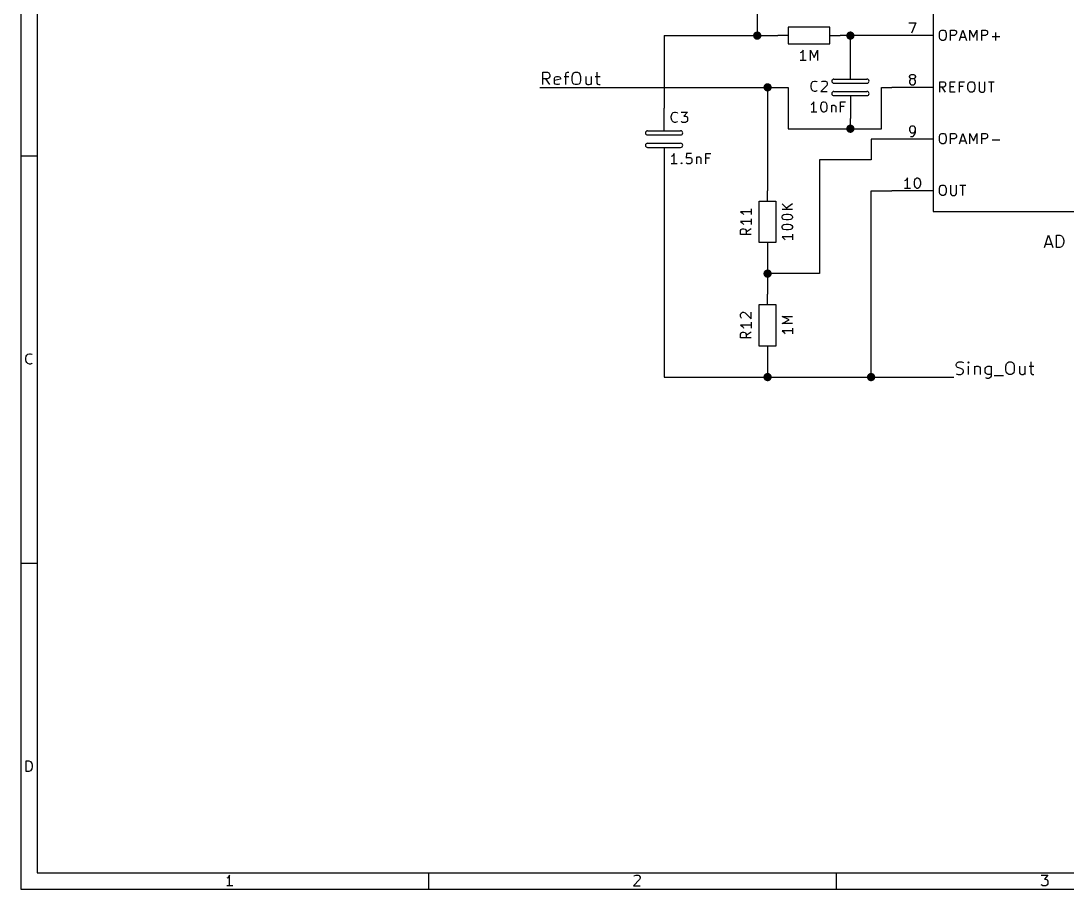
# Model space of a CAD drawing. Extents: x 10 to 287, y -200 to -10.
# Drawn here: x 10 to 138.3, y -200 to -93.4 of the extents above; entities that cross this region are included whole.
import ezdxf

# ---------------------------------------------------------------- set-up
doc = ezdxf.new("R2010")
doc.units = 0
doc.header["$MEASUREMENT"] = 0

msp = doc.modelspace()

# ---------------------------------------------------------------- linework, layer by layer
at = {"layer": 'Cyan 2'}
for p, q in [((122.682, -94.9706), (122.733, -94.742)), ((122.733, -94.742), (122.86, -94.615)), ((122.86, -94.615), (122.961, -94.5642)), ((122.961, -94.5642), (123.215, -94.5642)), ((123.215, -94.5642), (123.342, -94.615)), ((123.342, -94.615), (123.444, -94.742)), ((123.444, -94.742), (123.52, -94.9706)), ((124.054, -95.8342), (124.054, -94.5642)), ((124.054, -94.5642), (124.536, -94.5642)), ((124.536, -94.5642), (124.663, -94.615)), ((124.663, -94.615), (124.714, -94.6658)), ((124.714, -94.6658), (124.765, -94.7928)), ((124.765, -94.7928), (124.765, -94.9706)), ((125.146, -95.8342), (125.552, -94.5642)), ((125.552, -94.5642), (125.984, -95.8342)), ((126.416, -95.8342), (126.416, -94.5642)), ((126.416, -94.5642), (126.848, -95.4532)), ((126.848, -95.4532), (127.254, -94.5642)), ((127.254, -94.5642), (127.254, -95.8342)), ((127.864, -95.8342), (127.864, -94.5642)), ((127.864, -94.5642), (128.346, -94.5642)), ((128.346, -94.5642), (128.473, -94.615)), ((128.473, -94.615), (128.524, -94.6658)), ((128.524, -94.6658), (128.575, -94.7928)), ((128.575, -94.7928), (128.575, -94.9706)), ((129.616, -95.8342), (129.616, -94.869)), ((122.682, -95.4024), (122.682, -94.9706)), ((122.733, -95.631), (122.682, -95.4024)), ((122.86, -95.758), (122.733, -95.631)), ((122.961, -95.8342), (122.86, -95.758)), ((123.215, -95.8342), (122.961, -95.8342)), ((123.342, -95.758), (123.215, -95.8342)), ((123.444, -95.631), (123.342, -95.758)), ((123.52, -95.4024), (123.444, -95.631)), ((123.52, -94.9706), (123.52, -95.4024)), ((124.536, -95.2246), (124.054, -95.2246)), ((124.663, -95.1484), (124.536, -95.2246)), ((124.714, -95.0976), (124.663, -95.1484)), ((124.765, -94.9706), (124.714, -95.0976)), ((125.273, -95.4532), (125.857, -95.4532)), ((128.346, -95.2246), (127.864, -95.2246)), ((128.473, -95.1484), (128.346, -95.2246)), ((128.524, -95.0976), (128.473, -95.1484)), ((128.575, -94.9706), (128.524, -95.0976)), ((129.134, -95.3516), (130.099, -95.3516)), ((105.715, -97.3328), (105.613, -97.3836)), ((105.842, -97.2058), (105.715, -97.3328)), ((105.969, -97.028), (105.842, -97.2058)), ((105.969, -98.298), (105.969, -97.028)), ((106.883, -98.298), (106.883, -97.028)), ((106.883, -97.028), (107.315, -97.917)), ((107.315, -97.917), (107.721, -97.028)), ((107.721, -97.028), (107.721, -98.298)), ((106.324, -98.298), (105.613, -98.298)), ((106.934, -101.371), (106.985, -101.143)), ((106.934, -101.549), (106.934, -101.371)), ((106.985, -101.143), (107.036, -101.016)), ((107.036, -101.016), (107.163, -100.889)), ((107.163, -100.889), (107.34, -100.838)), ((107.34, -100.838), (107.467, -100.838)), ((107.467, -100.838), (107.645, -100.889)), ((107.645, -100.889), (107.696, -100.94)), ((108.864, -101.371), (108.128, -102.108)), ((108.204, -100.94), (108.255, -100.889)), ((108.255, -100.889), (108.382, -100.838)), ((108.382, -100.838), (108.687, -100.838)), ((108.687, -100.838), (108.788, -100.889)), ((108.788, -100.889), (108.864, -100.94)), ((108.864, -100.94), (108.915, -101.067)), ((108.915, -101.194), (108.864, -101.371)), ((108.915, -101.067), (108.915, -101.194)), ((122.733, -102.184), (122.733, -100.914)), ((122.733, -100.914), (123.215, -100.914)), ((123.215, -100.914), (123.342, -100.965)), ((123.342, -100.965), (123.393, -101.016)), ((123.393, -101.016), (123.444, -101.143)), ((123.444, -101.321), (123.393, -101.448)), ((123.444, -101.143), (123.444, -101.321)), ((124.003, -102.184), (124.003, -100.914)), ((124.003, -100.914), (124.612, -100.914)), ((125.146, -102.184), (125.146, -100.914)), ((125.146, -100.914), (125.755, -100.914)), ((126.187, -101.321), (126.238, -101.092)), ((126.187, -101.752), (126.187, -101.321)), ((126.238, -101.092), (126.365, -100.965)), ((126.365, -100.965), (126.467, -100.914)), ((126.467, -100.914), (126.721, -100.914)), ((126.721, -100.914), (126.848, -100.965)), ((126.848, -100.965), (126.949, -101.092)), ((126.949, -101.092), (127.025, -101.321)), ((127.025, -101.321), (127.025, -101.752)), ((127.559, -100.914), (127.559, -101.93)), ((128.27, -101.93), (128.27, -100.914)), ((128.702, -100.914), (129.413, -100.914)), ((129.057, -102.184), (129.057, -100.914)), ((106.985, -101.803), (106.934, -101.549)), ((107.036, -101.905), (106.985, -101.803)), ((107.163, -102.032), (107.036, -101.905)), ((107.34, -102.108), (107.163, -102.032)), ((107.467, -102.108), (107.34, -102.108)), ((107.645, -102.032), (107.467, -102.108)), ((107.696, -101.981), (107.645, -102.032)), ((108.128, -102.108), (108.915, -102.108)), ((123.215, -101.575), (122.733, -101.575)), ((123.444, -102.184), (123.038, -101.575)), ((123.342, -101.498), (123.215, -101.575)), ((123.393, -101.448), (123.342, -101.498)), ((124.003, -101.498), (124.435, -101.498)), ((124.612, -102.184), (124.003, -102.184)), ((125.578, -101.498), (125.146, -101.498)), ((126.238, -101.981), (126.187, -101.752)), ((126.365, -102.108), (126.238, -101.981)), ((126.467, -102.184), (126.365, -102.108)), ((126.721, -102.184), (126.467, -102.184)), ((126.848, -102.108), (126.721, -102.184)), ((126.949, -101.981), (126.848, -102.108)), ((127.025, -101.752), (126.949, -101.981)), ((127.559, -101.93), (127.61, -102.057)), ((127.61, -102.057), (127.686, -102.108)), ((127.686, -102.108), (127.787, -102.184)), ((127.787, -102.184), (128.041, -102.184)), ((128.041, -102.184), (128.168, -102.108)), ((128.168, -102.108), (128.219, -102.057)), ((128.219, -102.057), (128.27, -101.93)), ((107.036, -103.683), (106.934, -103.734)), ((107.163, -103.556), (107.036, -103.683)), ((107.29, -103.378), (107.163, -103.556)), ((107.29, -104.648), (107.29, -103.378)), ((108.153, -103.861), (108.204, -103.607)), ((108.153, -104.165), (108.153, -103.861)), ((108.204, -103.607), (108.255, -103.48)), ((108.255, -103.48), (108.331, -103.429)), ((108.331, -103.429), (108.433, -103.378)), ((108.433, -103.378), (108.56, -103.378)), ((108.56, -103.378), (108.687, -103.429)), ((108.687, -103.429), (108.737, -103.48)), ((108.737, -103.48), (108.814, -103.607)), ((108.814, -103.607), (108.864, -103.861)), ((108.864, -103.861), (108.864, -104.165)), ((109.423, -103.784), (109.423, -104.648)), ((109.423, -103.911), (109.474, -103.861)), ((109.474, -103.861), (109.601, -103.784)), ((109.601, -103.784), (109.779, -103.784)), ((109.779, -103.784), (109.906, -103.861)), ((109.906, -103.861), (109.957, -103.962)), ((110.566, -104.648), (110.566, -103.378)), ((110.566, -103.378), (111.176, -103.378)), ((89.789, -105.181), (89.8398, -104.953)), ((89.789, -105.359), (89.789, -105.181)), ((89.8398, -104.953), (89.8906, -104.826)), ((89.8906, -104.826), (90.0176, -104.699)), ((90.0176, -104.699), (90.1954, -104.648)), ((90.1954, -104.648), (90.3224, -104.648)), ((90.3224, -104.648), (90.5002, -104.699)), ((90.5002, -104.699), (90.551, -104.75)), ((90.9828, -104.648), (91.7702, -104.648)), ((91.7702, -104.648), (91.3384, -105.131)), ((91.3384, -105.131), (91.5416, -105.131)), ((91.5416, -105.131), (91.6432, -105.181)), ((91.6432, -105.181), (91.7194, -105.232)), ((91.7194, -105.232), (91.7702, -105.359)), ((107.645, -104.648), (106.934, -104.648)), ((108.204, -104.394), (108.153, -104.165)), ((108.255, -104.521), (108.204, -104.394)), ((108.331, -104.572), (108.255, -104.521)), ((108.433, -104.648), (108.331, -104.572)), ((108.56, -104.648), (108.433, -104.648)), ((108.687, -104.572), (108.56, -104.648)), ((108.737, -104.521), (108.687, -104.572)), ((108.814, -104.394), (108.737, -104.521)), ((108.864, -104.165), (108.814, -104.394)), ((109.957, -103.962), (109.957, -104.648)), ((110.998, -103.962), (110.566, -103.962)), ((89.8398, -105.613), (89.789, -105.359)), ((89.8906, -105.715), (89.8398, -105.613)), ((90.0176, -105.842), (89.8906, -105.715)), ((90.1954, -105.918), (90.0176, -105.842)), ((90.3224, -105.918), (90.1954, -105.918)), ((90.5002, -105.842), (90.3224, -105.918)), ((90.551, -105.791), (90.5002, -105.842)), ((91.059, -105.842), (90.9828, -105.791)), ((91.1606, -105.918), (91.059, -105.842)), ((91.5416, -105.918), (91.1606, -105.918)), ((91.6432, -105.842), (91.5416, -105.918)), ((91.7194, -105.791), (91.6432, -105.842)), ((91.7702, -105.664), (91.7194, -105.791)), ((91.7702, -105.359), (91.7702, -105.664)), ((122.682, -107.671), (122.733, -107.442)), ((122.682, -108.102), (122.682, -107.671)), ((122.733, -107.442), (122.86, -107.315)), ((122.86, -107.315), (122.961, -107.264)), ((122.961, -107.264), (123.215, -107.264)), ((123.215, -107.264), (123.342, -107.315)), ((123.342, -107.315), (123.444, -107.442)), ((123.444, -107.442), (123.52, -107.671)), ((123.52, -107.671), (123.52, -108.102)), ((124.054, -108.534), (124.054, -107.264)), ((124.054, -107.264), (124.536, -107.264)), ((124.536, -107.264), (124.663, -107.315)), ((124.663, -107.315), (124.714, -107.366)), ((124.714, -107.798), (124.663, -107.848)), ((124.714, -107.366), (124.765, -107.493)), ((124.765, -107.671), (124.714, -107.798)), ((124.765, -107.493), (124.765, -107.671)), ((125.146, -108.534), (125.552, -107.264)), ((125.552, -107.264), (125.984, -108.534)), ((126.416, -108.534), (126.416, -107.264)), ((126.416, -107.264), (126.848, -108.153)), ((126.848, -108.153), (127.254, -107.264)), ((127.254, -107.264), (127.254, -108.534)), ((127.864, -108.534), (127.864, -107.264)), ((127.864, -107.264), (128.346, -107.264)), ((128.346, -107.264), (128.473, -107.315)), ((128.473, -107.315), (128.524, -107.366)), ((128.524, -107.798), (128.473, -107.848)), ((128.524, -107.366), (128.575, -107.493)), ((128.575, -107.671), (128.524, -107.798)), ((128.575, -107.493), (128.575, -107.671)), ((122.733, -108.331), (122.682, -108.102)), ((122.86, -108.458), (122.733, -108.331)), ((122.961, -108.534), (122.86, -108.458)), ((123.215, -108.534), (122.961, -108.534)), ((123.342, -108.458), (123.215, -108.534)), ((123.444, -108.331), (123.342, -108.458)), ((123.52, -108.102), (123.444, -108.331)), ((124.536, -107.925), (124.054, -107.925)), ((124.663, -107.848), (124.536, -107.925)), ((125.273, -108.153), (125.857, -108.153)), ((128.346, -107.925), (127.864, -107.925)), ((128.473, -107.848), (128.346, -107.925)), ((129.134, -108.052), (130.099, -108.052)), ((89.8906, -110.033), (89.789, -110.084)), ((90.0176, -109.906), (89.8906, -110.033)), ((90.1446, -109.728), (90.0176, -109.906)), ((90.1446, -110.998), (90.1446, -109.728)), ((91.6686, -109.728), (91.6178, -110.312)), ((91.6178, -110.312), (91.6686, -110.261)), ((92.2782, -109.728), (91.6686, -109.728)), ((91.6686, -110.261), (91.7956, -110.211)), ((91.7956, -110.211), (92.1004, -110.211)), ((92.1004, -110.211), (92.202, -110.261)), ((92.202, -110.261), (92.2782, -110.312)), ((92.2782, -110.312), (92.329, -110.439)), ((92.8878, -110.134), (92.8878, -110.998)), ((92.8878, -110.261), (92.9386, -110.211)), ((92.9386, -110.211), (93.0656, -110.134)), ((93.0656, -110.134), (93.2434, -110.134)), ((93.2434, -110.134), (93.3704, -110.211)), ((93.3704, -110.211), (93.4212, -110.312)), ((93.4212, -110.312), (93.4212, -110.998)), ((94.0308, -110.998), (94.0308, -109.728)), ((94.0308, -109.728), (94.6404, -109.728)), ((94.4626, -110.312), (94.0308, -110.312)), ((90.5002, -110.998), (89.789, -110.998)), ((91.0082, -110.922), (91.059, -110.871)), ((91.059, -110.998), (91.0082, -110.922)), ((91.059, -110.871), (91.1098, -110.922)), ((91.059, -110.871), (91.059, -110.998)), ((91.1098, -110.922), (91.059, -110.998)), ((91.6686, -110.922), (91.6178, -110.871)), ((91.7956, -110.998), (91.6686, -110.922)), ((92.1004, -110.998), (91.7956, -110.998)), ((92.202, -110.922), (92.1004, -110.998)), ((92.2782, -110.871), (92.202, -110.922)), ((92.329, -110.744), (92.2782, -110.871)), ((92.329, -110.439), (92.329, -110.744)), ((122.682, -114.021), (122.733, -113.792)), ((122.682, -114.452), (122.682, -114.021)), ((122.733, -113.792), (122.86, -113.665)), ((122.86, -113.665), (122.961, -113.614)), ((122.961, -113.614), (123.215, -113.614)), ((123.215, -113.614), (123.342, -113.665)), ((123.342, -113.665), (123.444, -113.792)), ((123.444, -113.792), (123.52, -114.021)), ((123.52, -114.021), (123.52, -114.452)), ((124.054, -113.614), (124.054, -114.63)), ((124.765, -114.63), (124.765, -113.614)), ((125.197, -113.614), (125.908, -113.614)), ((125.552, -114.884), (125.552, -113.614)), ((122.733, -114.681), (122.682, -114.452)), ((122.86, -114.808), (122.733, -114.681)), ((122.961, -114.884), (122.86, -114.808)), ((123.215, -114.884), (122.961, -114.884)), ((123.342, -114.808), (123.215, -114.884)), ((123.444, -114.681), (123.342, -114.808)), ((123.52, -114.452), (123.444, -114.681)), ((124.054, -114.63), (124.104, -114.757)), ((124.104, -114.757), (124.181, -114.808)), ((124.181, -114.808), (124.282, -114.884)), ((124.282, -114.884), (124.536, -114.884)), ((124.536, -114.884), (124.663, -114.808)), ((124.663, -114.808), (124.714, -114.757)), ((124.714, -114.757), (124.765, -114.63)), ((99.568, -116.51), (99.568, -117.221)), ((103.378, -115.9), (104.089, -116.611)), ((104.648, -116.611), (103.378, -116.611)), ((104.648, -115.9), (103.911, -116.434)), ((99.568, -116.865), (98.298, -116.865)), ((98.298, -116.865), (98.4758, -116.992)), ((98.4758, -116.992), (98.6028, -117.119)), ((98.6028, -117.119), (98.6536, -117.221)), ((99.568, -117.729), (99.568, -118.44)), ((103.378, -117.475), (103.429, -117.348)), ((103.378, -117.602), (103.378, -117.475)), ((103.429, -117.704), (103.378, -117.602)), ((103.429, -117.348), (103.48, -117.297)), ((103.48, -117.78), (103.429, -117.704)), ((103.48, -117.297), (103.607, -117.221)), ((103.607, -117.831), (103.48, -117.78)), ((103.607, -117.221), (103.861, -117.17)), ((103.861, -117.881), (103.607, -117.831)), ((103.861, -117.17), (104.165, -117.17)), ((104.165, -117.881), (103.861, -117.881)), ((104.165, -117.17), (104.394, -117.221)), ((104.394, -117.831), (104.165, -117.881)), ((104.394, -117.221), (104.521, -117.297)), ((104.521, -117.78), (104.394, -117.831)), ((104.521, -117.297), (104.572, -117.348)), ((104.572, -117.704), (104.521, -117.78)), ((104.572, -117.348), (104.648, -117.475)), ((104.648, -117.602), (104.572, -117.704)), ((104.648, -117.475), (104.648, -117.602)), ((99.568, -118.085), (98.298, -118.085)), ((98.298, -118.085), (98.4758, -118.212)), ((98.298, -119.177), (98.3488, -119.05)), ((98.298, -119.659), (98.298, -119.177)), ((98.3488, -119.05), (98.3996, -118.999)), ((98.3996, -118.999), (98.5266, -118.948)), ((98.4758, -118.212), (98.6028, -118.339)), ((98.5266, -118.948), (98.7044, -118.948)), ((98.6028, -118.339), (98.6536, -118.44)), ((98.7044, -118.948), (98.8314, -118.999)), ((98.8314, -118.999), (98.8822, -119.05)), ((98.8822, -119.05), (98.9584, -119.177)), ((99.568, -118.948), (98.9584, -119.355)), ((98.9584, -119.177), (98.9584, -119.659)), ((103.378, -118.694), (103.429, -118.567)), ((103.378, -118.821), (103.378, -118.694)), ((103.429, -118.923), (103.378, -118.821)), ((103.429, -118.567), (103.48, -118.516)), ((103.48, -118.999), (103.429, -118.923)), ((103.48, -118.516), (103.607, -118.44)), ((103.607, -119.05), (103.48, -118.999)), ((103.607, -118.44), (103.861, -118.389)), ((103.861, -119.101), (103.607, -119.05)), ((103.861, -118.389), (104.165, -118.389)), ((104.165, -119.101), (103.861, -119.101)), ((104.165, -118.389), (104.394, -118.44)), ((104.394, -119.05), (104.165, -119.101)), ((104.394, -118.44), (104.521, -118.516)), ((104.521, -118.999), (104.394, -119.05)), ((104.521, -118.516), (104.572, -118.567)), ((104.572, -118.923), (104.521, -118.999)), ((104.572, -118.567), (104.648, -118.694)), ((104.648, -118.821), (104.572, -118.923)), ((104.648, -118.694), (104.648, -118.821)), ((99.568, -119.659), (98.298, -119.659)), ((104.648, -119.964), (103.378, -119.964)), ((103.378, -119.964), (103.556, -120.091)), ((103.556, -120.091), (103.683, -120.218)), ((103.683, -120.218), (103.734, -120.32)), ((104.648, -119.609), (104.648, -120.32)), ((135.56, -121.26), (136.068, -119.736)), ((136.068, -119.736), (136.576, -121.26)), ((137.058, -121.26), (137.058, -119.736)), ((137.058, -119.736), (137.439, -119.736)), ((137.439, -119.736), (137.643, -119.812)), ((137.643, -119.812), (137.795, -119.964)), ((137.795, -119.964), (137.871, -120.091)), ((137.871, -120.091), (137.947, -120.396)), ((137.947, -120.599), (137.871, -120.904)), ((137.947, -120.396), (137.947, -120.599)), ((135.687, -120.828), (136.423, -120.828)), ((137.439, -121.26), (137.058, -121.26)), ((137.643, -121.183), (137.439, -121.26)), ((137.795, -121.056), (137.643, -121.183)), ((137.871, -120.904), (137.795, -121.056)), ((98.298, -129.438), (98.3488, -129.337)), ((98.298, -129.743), (98.298, -129.438)), ((98.3488, -129.337), (98.3996, -129.261)), ((98.3996, -129.261), (98.5266, -129.21)), ((98.5266, -129.21), (98.6536, -129.21)), ((98.6536, -129.21), (98.8314, -129.261)), ((98.8314, -129.261), (99.568, -129.997)), ((99.568, -129.997), (99.568, -129.21)), ((98.3488, -129.87), (98.298, -129.743)), ((99.568, -130.785), (98.298, -130.785)), ((98.298, -130.785), (98.4758, -130.912)), ((98.3996, -129.921), (98.3488, -129.87)), ((99.568, -130.429), (99.568, -131.14)), ((104.267, -130.15), (103.378, -129.743)), ((103.378, -129.743), (104.648, -129.743)), ((103.378, -130.581), (104.267, -130.15)), ((104.648, -130.581), (103.378, -130.581)), ((98.298, -131.877), (98.3488, -131.75)), ((98.298, -132.359), (98.298, -131.877)), ((98.3488, -131.75), (98.3996, -131.699)), ((98.3996, -131.699), (98.5266, -131.648)), ((98.4758, -130.912), (98.6028, -131.039)), ((98.5266, -131.648), (98.7044, -131.648)), ((98.6028, -131.039), (98.6536, -131.14)), ((98.7044, -131.648), (98.8314, -131.699)), ((98.8314, -131.699), (98.8822, -131.75)), ((98.8822, -131.75), (98.9584, -131.877)), ((99.568, -131.648), (98.9584, -132.055)), ((98.9584, -131.877), (98.9584, -132.359)), ((104.648, -131.496), (103.378, -131.496)), ((103.378, -131.496), (103.556, -131.623)), ((103.556, -131.623), (103.683, -131.75)), ((103.683, -131.75), (103.734, -131.851)), ((104.648, -131.14), (104.648, -131.851)), ((99.568, -132.359), (98.298, -132.359))]:
    msp.add_line(p, q, dxfattribs=at)
at = {"layer": 'Green 2'}
for p, q in [((100.33, -57.15), (100.33, -95.25)), ((88.9, -95.25), (88.9, -104.14)), ((88.9, -95.25), (102.87, -95.25)), ((116.84, -95.25), (110.49, -95.25)), ((111.76, -97.79), (111.76, -95.25)), ((73.66, -101.6), (104.14, -101.6)), ((101.6, -101.6), (101.6, -114.3)), ((104.14, -101.6), (104.14, -106.68)), ((115.57, -106.68), (115.57, -101.6)), ((115.57, -101.6), (116.84, -101.6)), ((111.76, -106.68), (111.76, -105.41)), ((104.14, -106.68), (115.57, -106.68)), ((114.3, -107.95), (114.3, -110.49)), ((116.84, -107.95), (114.3, -107.95)), ((107.95, -110.49), (107.95, -124.46)), ((114.3, -110.49), (107.95, -110.49)), ((88.9, -111.76), (88.9, -137.16)), ((114.3, -114.3), (116.84, -114.3)), ((114.3, -137.16), (114.3, -114.3)), ((101.6, -121.92), (101.6, -127)), ((107.95, -124.46), (101.6, -124.46)), ((101.6, -134.62), (101.6, -137.16)), ((88.9, -137.16), (124.46, -137.16))]:
    msp.add_line(p, q, dxfattribs=at)
at = {"layer": 'Green 2', "const_width": 0.508}
for points in [[(100.076, -95.25, 1), (100.584, -95.25, 1)], [(111.506, -95.25, 1), (112.014, -95.25, 1)], [(101.346, -101.6, 1), (101.854, -101.6, 1)], [(111.506, -106.68, 1), (112.014, -106.68, 1)], [(101.346, -124.46, 1), (101.854, -124.46, 1)], [(101.346, -137.16, 1), (101.854, -137.16, 1)], [(114.046, -137.16, 1), (114.554, -137.16, 1)]]:
    msp.add_lwpolyline(points, format="xyb", close=True, dxfattribs=at)
at = {"layer": 'Magenta 2'}
for p, q in [((74.0156, -101.27), (74.0156, -99.7458)), ((74.0156, -99.7458), (74.5998, -99.7458)), ((74.5998, -99.7458), (74.7522, -99.822)), ((74.7522, -99.822), (74.8284, -99.8982)), ((74.8284, -99.8982), (74.9046, -100.051)), ((74.9046, -100.051), (74.9046, -100.254)), ((76.835, -99.9744), (76.9112, -99.822)), ((76.835, -101.27), (76.835, -99.9744)), ((76.9112, -99.822), (77.0636, -99.7458)), ((77.0636, -99.7458), (77.216, -99.7458)), ((77.6224, -100.254), (77.6986, -99.9744)), ((77.6986, -99.9744), (77.851, -99.822)), ((77.851, -99.822), (78.0034, -99.7458)), ((78.0034, -99.7458), (78.2828, -99.7458)), ((78.2828, -99.7458), (78.4352, -99.822)), ((78.4352, -99.822), (78.5876, -99.9744)), ((78.5876, -99.9744), (78.6384, -100.254)), ((80.6704, -99.7458), (80.6704, -101.067)), ((74.5998, -100.559), (74.0156, -100.559)), ((74.9046, -101.27), (74.3966, -100.559)), ((74.7522, -100.482), (74.5998, -100.559)), ((74.8284, -100.406), (74.7522, -100.482)), ((74.9046, -100.254), (74.8284, -100.406)), ((75.4634, -100.482), (75.5396, -100.33)), ((75.4634, -101.067), (75.4634, -100.482)), ((76.2, -100.609), (75.4634, -100.762)), ((75.5396, -101.194), (75.4634, -101.067)), ((75.5396, -100.33), (75.692, -100.254)), ((75.692, -101.27), (75.5396, -101.194)), ((75.692, -100.254), (75.9714, -100.254)), ((75.9714, -101.27), (75.692, -101.27)), ((75.9714, -100.254), (76.1238, -100.33)), ((76.1238, -101.194), (75.9714, -101.27)), ((76.1238, -100.33), (76.2, -100.482)), ((76.2, -100.482), (76.2, -100.609)), ((76.6318, -100.254), (77.216, -100.254)), ((77.6224, -100.762), (77.6224, -100.254)), ((77.6986, -101.067), (77.6224, -100.762)), ((77.851, -101.194), (77.6986, -101.067)), ((78.0034, -101.27), (77.851, -101.194)), ((78.2828, -101.27), (78.0034, -101.27)), ((78.4352, -101.194), (78.2828, -101.27)), ((78.5876, -101.067), (78.4352, -101.194)), ((78.6384, -100.762), (78.5876, -101.067)), ((78.6384, -100.254), (78.6384, -100.762)), ((79.2988, -100.254), (79.2988, -101.067)), ((79.2988, -101.067), (79.375, -101.194)), ((79.375, -101.194), (79.5274, -101.27)), ((79.5274, -101.27), (79.7306, -101.27)), ((79.7306, -101.27), (79.883, -101.194)), ((79.883, -101.194), (79.9592, -101.117)), ((79.9592, -100.254), (79.9592, -101.27)), ((80.4672, -100.254), (81.0514, -100.254)), ((80.6704, -101.067), (80.7466, -101.194)), ((80.7466, -101.194), (80.899, -101.27)), ((80.899, -101.27), (81.0514, -101.27)), ((124.739, -135.611), (124.816, -135.458)), ((124.739, -135.738), (124.739, -135.611)), ((124.816, -135.89), (124.739, -135.738)), ((124.816, -135.458), (124.892, -135.382)), ((124.892, -135.966), (124.816, -135.89)), ((124.892, -135.382), (125.044, -135.306)), ((125.044, -136.042), (124.892, -135.966)), ((125.044, -135.306), (125.4, -135.306)), ((125.4, -135.306), (125.628, -135.382)), ((126.263, -135.306), (126.187, -135.382)), ((126.187, -135.382), (126.263, -135.458)), ((126.34, -135.382), (126.263, -135.306)), ((126.263, -135.306), (126.263, -135.458)), ((126.263, -135.458), (126.34, -135.382)), ((126.263, -136.83), (126.263, -135.814)), ((127, -135.814), (127, -136.83)), ((127, -135.966), (127.076, -135.89)), ((127.076, -135.89), (127.229, -135.814)), ((127.229, -135.814), (127.432, -135.814)), ((127.432, -135.814), (127.584, -135.89)), ((127.584, -135.89), (127.66, -136.042)), ((128.295, -136.119), (128.372, -135.966)), ((128.372, -135.966), (128.448, -135.89)), ((128.448, -135.89), (128.6, -135.814)), ((128.6, -135.814), (128.88, -135.814)), ((128.88, -135.814), (129.032, -135.89)), ((129.032, -135.814), (129.032, -137.058)), ((130.835, -135.814), (130.912, -135.534)), ((130.835, -136.322), (130.835, -135.814)), ((130.912, -135.534), (131.064, -135.382)), ((131.064, -135.382), (131.216, -135.306)), ((131.216, -135.306), (131.496, -135.306)), ((131.496, -135.306), (131.648, -135.382)), ((131.648, -135.382), (131.801, -135.534)), ((131.801, -135.534), (131.851, -135.814)), ((131.851, -135.814), (131.851, -136.322)), ((132.512, -135.814), (132.512, -136.627)), ((133.172, -135.814), (133.172, -136.83)), ((133.68, -135.814), (134.264, -135.814)), ((133.883, -135.306), (133.883, -136.627)), ((124.739, -136.754), (124.968, -136.83)), ((124.968, -136.83), (125.324, -136.83)), ((125.324, -136.119), (125.044, -136.042)), ((125.476, -136.169), (125.324, -136.119)), ((125.324, -136.83), (125.476, -136.754)), ((125.552, -136.246), (125.476, -136.169)), ((125.476, -136.754), (125.552, -136.677)), ((125.628, -136.398), (125.552, -136.246)), ((125.552, -136.677), (125.628, -136.55)), ((125.628, -136.55), (125.628, -136.398)), ((127.66, -136.042), (127.66, -136.83)), ((128.295, -136.55), (128.295, -136.119)), ((128.372, -136.677), (128.295, -136.55)), ((128.448, -136.754), (128.372, -136.677)), ((128.524, -137.338), (128.372, -137.262)), ((128.6, -136.83), (128.448, -136.754)), ((128.88, -136.83), (128.6, -136.83)), ((128.88, -137.262), (128.753, -137.338)), ((129.032, -136.754), (128.88, -136.83)), ((128.956, -137.185), (128.88, -137.262)), ((129.032, -137.058), (128.956, -137.185)), ((129.388, -136.982), (130.556, -136.982)), ((130.912, -136.627), (130.835, -136.322)), ((131.064, -136.754), (130.912, -136.627)), ((131.216, -136.83), (131.064, -136.754)), ((131.496, -136.83), (131.216, -136.83)), ((131.648, -136.754), (131.496, -136.83)), ((131.801, -136.627), (131.648, -136.754)), ((131.851, -136.322), (131.801, -136.627)), ((132.512, -136.627), (132.588, -136.754)), ((132.588, -136.754), (132.74, -136.83)), ((132.74, -136.83), (132.944, -136.83)), ((132.944, -136.83), (133.096, -136.754)), ((133.096, -136.754), (133.172, -136.677)), ((133.883, -136.627), (133.96, -136.754)), ((133.96, -136.754), (134.112, -136.83)), ((134.112, -136.83), (134.264, -136.83)), ((128.753, -137.338), (128.524, -137.338))]:
    msp.add_line(p, q, dxfattribs=at)
at = {"layer": 'Red 2'}
for p, q in [((10.0076, -10.0076), (10.0076, -200)), ((11.9888, -11.9888), (11.9888, -198.018)), ((121.92, -54.61), (121.92, -116.84)), ((118.948, -93.6752), (119.786, -93.6752)), ((119.786, -93.6752), (119.253, -94.9452)), ((104.14, -94.234), (104.14, -96.266)), ((109.22, -94.234), (104.14, -94.234)), ((109.22, -96.266), (109.22, -94.234)), ((104.14, -95.25), (102.87, -95.25)), ((109.22, -95.25), (110.49, -95.25)), ((121.92, -95.25), (116.84, -95.25)), ((104.14, -96.266), (109.22, -96.266)), ((111.76, -100.584), (111.76, -97.79)), ((119.075, -100.127), (119.126, -100.076)), ((119.126, -100.076), (119.253, -100.025)), ((119.253, -100.025), (119.507, -100.025)), ((119.507, -100.025), (119.609, -100.076)), ((119.609, -100.076), (119.685, -100.127)), ((109.728, -100.584), (113.792, -100.584)), ((109.728, -101.092), (113.792, -101.092)), ((119.024, -100.254), (119.075, -100.127)), ((119.024, -100.33), (119.024, -100.254)), ((119.075, -100.432), (119.024, -100.33)), ((119.075, -100.686), (119.024, -100.813)), ((119.024, -100.813), (119.024, -101.041)), ((119.024, -101.041), (119.075, -101.168)), ((119.126, -100.508), (119.075, -100.432)), ((119.126, -100.609), (119.075, -100.686)), ((119.075, -101.168), (119.126, -101.219)), ((119.253, -100.559), (119.126, -100.508)), ((119.253, -100.559), (119.126, -100.609)), ((119.126, -101.219), (119.253, -101.295)), ((119.507, -100.559), (119.253, -100.559)), ((119.253, -101.295), (119.507, -101.295)), ((119.609, -100.508), (119.507, -100.559)), ((119.609, -100.609), (119.507, -100.559)), ((119.507, -101.295), (119.609, -101.219)), ((119.685, -100.432), (119.609, -100.508)), ((119.685, -100.686), (119.609, -100.609)), ((119.609, -101.219), (119.685, -101.168)), ((119.685, -100.127), (119.736, -100.254)), ((119.736, -100.33), (119.685, -100.432)), ((119.736, -100.813), (119.685, -100.686)), ((119.685, -101.168), (119.736, -101.041)), ((119.736, -100.254), (119.736, -100.33)), ((119.736, -101.041), (119.736, -100.813)), ((109.728, -102.108), (113.792, -102.108)), ((109.728, -102.616), (113.792, -102.616)), ((111.76, -102.616), (111.76, -105.41)), ((121.92, -101.6), (116.84, -101.6)), ((88.9, -106.934), (88.9, -104.14)), ((119.075, -106.477), (119.024, -106.604)), ((119.126, -106.426), (119.075, -106.477)), ((119.253, -106.375), (119.126, -106.426)), ((119.507, -106.375), (119.253, -106.375)), ((119.609, -106.426), (119.507, -106.375)), ((119.685, -106.477), (119.609, -106.426)), ((119.736, -106.604), (119.685, -106.477)), ((86.868, -106.934), (90.932, -106.934)), ((86.868, -107.442), (90.932, -107.442)), ((119.024, -106.604), (119.024, -106.909)), ((119.024, -106.909), (119.075, -107.036)), ((119.075, -107.036), (119.126, -107.086)), ((119.126, -107.086), (119.253, -107.163)), ((119.126, -107.645), (119.38, -107.645)), ((119.253, -107.163), (119.507, -107.163)), ((119.38, -107.645), (119.507, -107.569)), ((119.507, -107.163), (119.609, -107.086)), ((119.507, -107.569), (119.558, -107.518)), ((119.558, -107.518), (119.685, -107.34)), ((119.609, -107.086), (119.685, -107.036)), ((119.685, -107.036), (119.736, -106.909)), ((119.685, -107.34), (119.736, -107.086)), ((119.736, -107.086), (119.736, -106.604)), ((86.868, -108.458), (90.932, -108.458)), ((86.868, -108.966), (90.932, -108.966)), ((88.9, -108.966), (88.9, -111.76)), ((121.92, -107.95), (116.84, -107.95)), ((10.0076, -110.007), (11.9888, -110.007)), ((118.643, -112.903), (118.516, -113.03)), ((118.77, -112.725), (118.643, -112.903)), ((118.77, -113.995), (118.77, -112.725)), ((119.685, -112.954), (119.736, -112.827)), ((119.736, -112.827), (119.812, -112.776)), ((119.812, -112.776), (119.913, -112.725)), ((119.913, -112.725), (120.04, -112.725)), ((120.04, -112.725), (120.167, -112.776)), ((120.167, -112.776), (120.218, -112.827)), ((120.218, -112.827), (120.294, -112.954)), ((118.516, -113.03), (118.415, -113.081)), ((119.126, -113.995), (118.415, -113.995)), ((119.634, -113.208), (119.685, -112.954)), ((119.634, -113.513), (119.634, -113.208)), ((119.685, -113.741), (119.634, -113.513)), ((119.736, -113.868), (119.685, -113.741)), ((119.812, -113.919), (119.736, -113.868)), ((119.913, -113.995), (119.812, -113.919)), ((120.04, -113.995), (119.913, -113.995)), ((120.167, -113.919), (120.04, -113.995)), ((120.218, -113.868), (120.167, -113.919)), ((120.294, -113.741), (120.218, -113.868)), ((120.294, -112.954), (120.345, -113.208)), ((120.345, -113.513), (120.294, -113.741)), ((120.345, -113.208), (120.345, -113.513)), ((101.6, -115.57), (101.6, -114.3)), ((121.92, -114.3), (116.84, -114.3)), ((100.584, -120.65), (100.584, -115.57)), ((100.584, -115.57), (102.616, -115.57)), ((102.616, -115.57), (102.616, -120.65)), ((121.92, -116.84), (157.48, -116.84)), ((102.616, -120.65), (100.584, -120.65)), ((101.6, -120.65), (101.6, -121.92)), ((101.6, -128.27), (101.6, -127)), ((100.584, -133.35), (100.584, -128.27)), ((100.584, -128.27), (102.616, -128.27)), ((102.616, -128.27), (102.616, -133.35)), ((102.616, -133.35), (100.584, -133.35)), ((101.6, -133.35), (101.6, -134.62)), ((10.6172, -134.823), (10.668, -134.595)), ((10.668, -134.595), (10.7442, -134.468)), ((10.7442, -134.468), (10.8458, -134.341)), ((10.8458, -134.341), (11.049, -134.29)), ((11.049, -134.29), (11.176, -134.29)), ((11.176, -134.29), (11.3538, -134.341)), ((11.3538, -134.341), (11.4046, -134.391)), ((10.6172, -135.026), (10.6172, -134.823)), ((10.668, -135.255), (10.6172, -135.026)), ((10.7442, -135.382), (10.668, -135.255)), ((10.8458, -135.509), (10.7442, -135.382)), ((11.049, -135.585), (10.8458, -135.509)), ((11.176, -135.585), (11.049, -135.585)), ((11.3538, -135.509), (11.176, -135.585)), ((11.4046, -135.458), (11.3538, -135.509)), ((10.0076, -159.995), (11.9888, -159.995)), ((10.668, -185.572), (10.668, -184.277)), ((10.668, -184.277), (10.9728, -184.277)), ((10.9728, -184.277), (11.176, -184.328)), ((11.176, -184.328), (11.2776, -184.455)), ((11.2776, -184.455), (11.3538, -184.582)), ((11.3538, -184.582), (11.4046, -184.81)), ((10.9728, -185.572), (10.668, -185.572)), ((11.176, -185.496), (10.9728, -185.572)), ((11.2776, -185.369), (11.176, -185.496)), ((11.3538, -185.242), (11.2776, -185.369)), ((11.4046, -185.014), (11.3538, -185.242)), ((11.4046, -184.81), (11.4046, -185.014)), ((11.9888, -198.018), (285.013, -198.018)), ((35.3822, -198.603), (35.2552, -198.653)), ((35.4838, -198.476), (35.3822, -198.603)), ((35.6108, -198.298), (35.4838, -198.476)), ((35.6108, -199.593), (35.6108, -198.298)), ((59.9948, -198.018), (59.9948, -200)), ((85.9028, -198.831), (85.1662, -199.593)), ((85.2424, -198.399), (85.2932, -198.349)), ((85.2932, -198.349), (85.4202, -198.298)), ((85.4202, -198.298), (85.725, -198.298)), ((85.725, -198.298), (85.852, -198.349)), ((85.852, -198.349), (85.9028, -198.399)), ((85.9028, -198.399), (85.979, -198.526)), ((85.979, -198.653), (85.9028, -198.831)), ((85.979, -198.526), (85.979, -198.653)), ((110.007, -198.018), (110.007, -200)), ((135.179, -198.298), (135.992, -198.298)), ((135.992, -198.298), (135.56, -198.78)), ((135.56, -198.78), (135.738, -198.78)), ((135.738, -198.78), (135.865, -198.831)), ((135.865, -198.831), (135.915, -198.907)), ((135.915, -198.907), (135.992, -199.034)), ((10.0076, -200), (286.995, -200)), ((35.9918, -199.593), (35.2552, -199.593)), ((85.1662, -199.593), (85.979, -199.593)), ((135.255, -199.517), (135.179, -199.466)), ((135.382, -199.593), (135.255, -199.517)), ((135.738, -199.593), (135.382, -199.593)), ((135.865, -199.517), (135.738, -199.593)), ((135.915, -199.466), (135.865, -199.517)), ((135.992, -199.339), (135.915, -199.466)), ((135.992, -199.034), (135.992, -199.339))]:
    msp.add_line(p, q, dxfattribs=at)
for centre, start, end in [((109.728, -100.838), 90, 270), ((113.792, -100.838), 270, 450), ((109.728, -102.362), 90, 270), ((113.792, -102.362), 270, 450), ((86.868, -107.188), 90, 270), ((90.932, -107.188), 270, 450), ((86.868, -108.712), 90, 270), ((90.932, -108.712), 270, 450)]:
    msp.add_arc(centre, 0.254, start, end, dxfattribs=at)

doc.saveas('drawing.dxf')
